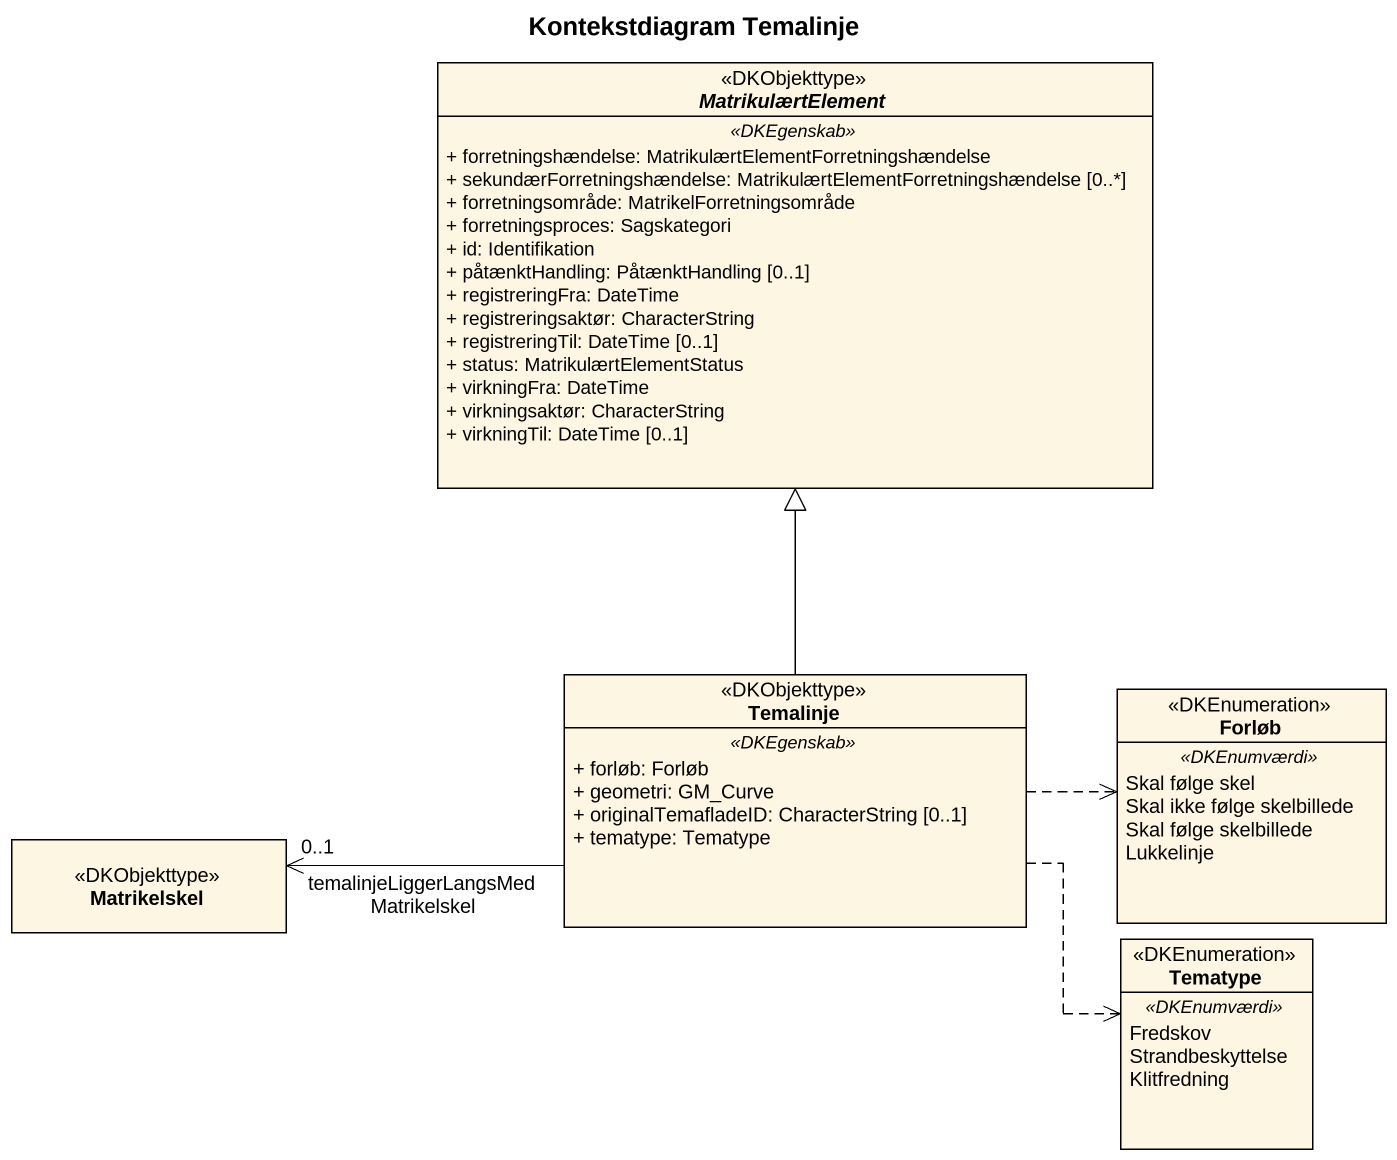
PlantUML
@startuml
title Kontekstdiagram Temalinje
hide circle
hide empty members
skinparam classAttributeIconSize 0
abstract class MatrikulærtElement <<DKObjekttype>> {
  .. <<DKEgenskab>> ..
  + forretningshændelse: MatrikulærtElementForretningshændelse
  + sekundærForretningshændelse: MatrikulærtElementForretningshændelse [0..*]
  + forretningsområde: MatrikelForretningsområde
  + forretningsproces: Sagskategori
  + id: Identifikation
  + påtænktHandling: PåtænktHandling [0..1]
  + registreringFra: DateTime
  + registreringsaktør: CharacterString
  + registreringTil: DateTime [0..1]
  + status: MatrikulærtElementStatus
  + virkningFra: DateTime
  + virkningsaktør: CharacterString
  + virkningTil: DateTime [0..1]
}
class Temalinje <<DKObjekttype>> {
  .. <<DKEgenskab>> ..
  + forløb: Forløb
  + geometri: GM_Curve
  + originalTemafladeID: CharacterString [0..1]
  + tematype: Tematype
}
enum Forløb <<DKEnumeration>> {
  .. <<DKEnumværdi>> ..
  Skal følge skel
  Skal ikke følge skelbillede
  Skal følge skelbillede
  Lukkelinje
}
class Matrikelskel <<DKObjekttype>>
enum Tematype <<DKEnumeration>> {
  .. <<DKEnumværdi>> ..
  Fredskov
  Strandbeskyttelse
  Klitfredning
}
Temalinje -up-|> MatrikulærtElement
Temalinje .right.> Forløb
Temalinje -left-> "0..1" Matrikelskel : temalinjeLiggerLangsMedMatrikelskel
Temalinje .right.> Tematype
@enduml
